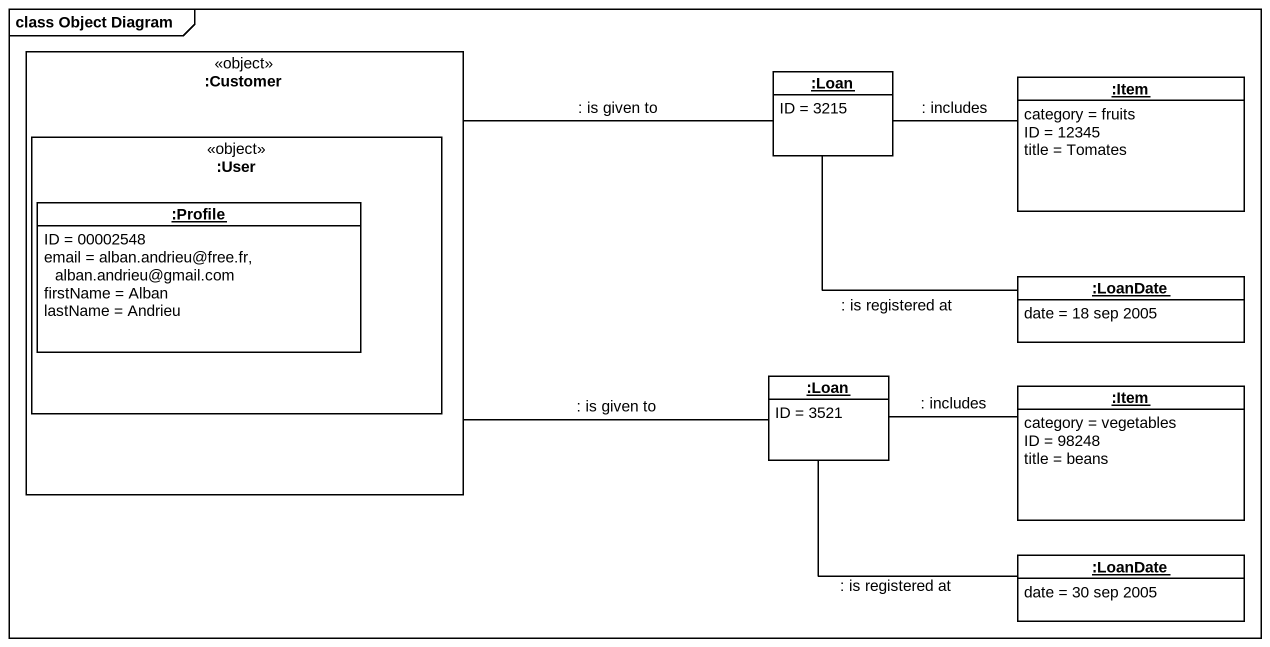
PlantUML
@startuml
mainframe class Object Diagram
hide circle
hide empty members
rectangle ":Customer" as Customer <<object>> {
  rectangle ":User" as User <<object>> {
    object ":Profile" as Profile {
      ID = 00002548
      email = alban.andrieu@free.fr, alban.andrieu@gmail.com
      firstName = Alban
      lastName = Andrieu
    }
  }
}
object ":Loan" as Loan {
  ID = 3215
}
object ":Item" as Item {
  category = fruits
  ID = 12345
  title = Tomates
}
object ":LoanDate" as LoanDate {
  date = 18 sep 2005
}
object ":Loan" as Loan_2 {
  ID = 3521
}
object ":Item" as Item_2 {
  category = vegetables
  ID = 98248
  title = beans
}
object ":LoanDate" as LoanDate_2 {
  date = 30 sep 2005
}
Customer -right- Loan : : is given to
Customer -right- Loan_2 : : is given to
Loan -right- Item : : includes
Loan -- LoanDate : : is registered at
Loan_2 -right- Item_2 : : includes
Loan_2 -right- LoanDate_2 : : is registered at
@enduml
